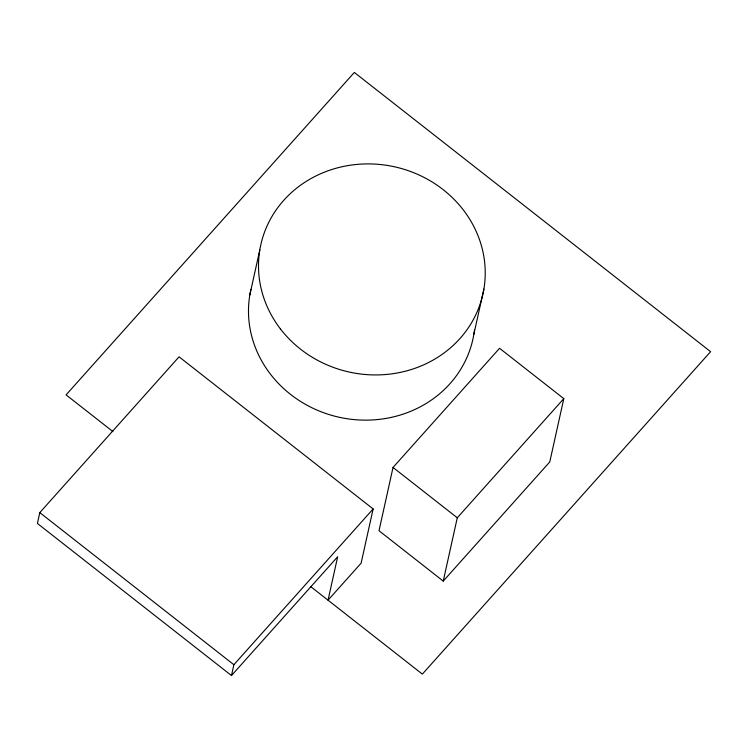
<?xml version="1.0" encoding="UTF-8"?>
<svg xmlns="http://www.w3.org/2000/svg" width="748" height="748" viewBox="0 0 748 748"><rect width="100%" height="100%" fill="white"/><g stroke="black" fill="none" stroke-linecap="round" stroke-linejoin="round"><path stroke-width="1.12" d="M39.803 512.614L37.4 523.441L231.469 675.556L337.666 556.764L328.035 600.186L361.106 563.188L373.14 508.939L179.071 356.824L39.803 512.614L233.872 664.72L231.469 675.556M249.813 294.983L259.837 249.776M393.037 467.444L379.012 530.743L443.246 581.093L549.771 461.927L563.805 398.637L499.57 348.288L393.037 467.444L457.28 517.794L443.246 581.093M473.858 334.272L483.881 289.055M233.872 664.72L373.14 508.939M457.28 517.794L563.805 398.637M112.873 431.54L66.095 394.879L354.337 72.444L710.6 351.682L422.358 674.116L310.56 586.488M474.513 329.756A113.752 105.094 12.5 0 1 343.865 418.188A113.752 105.094 12.5 0 1 250.926 289.392M280.369 328.83A113.752 105.094 12.5 0 0 475.578 315.226A113.752 105.094 12.5 0 0 359.638 164.195A113.752 105.094 12.5 0 0 280.369 328.83"/></g></svg>
